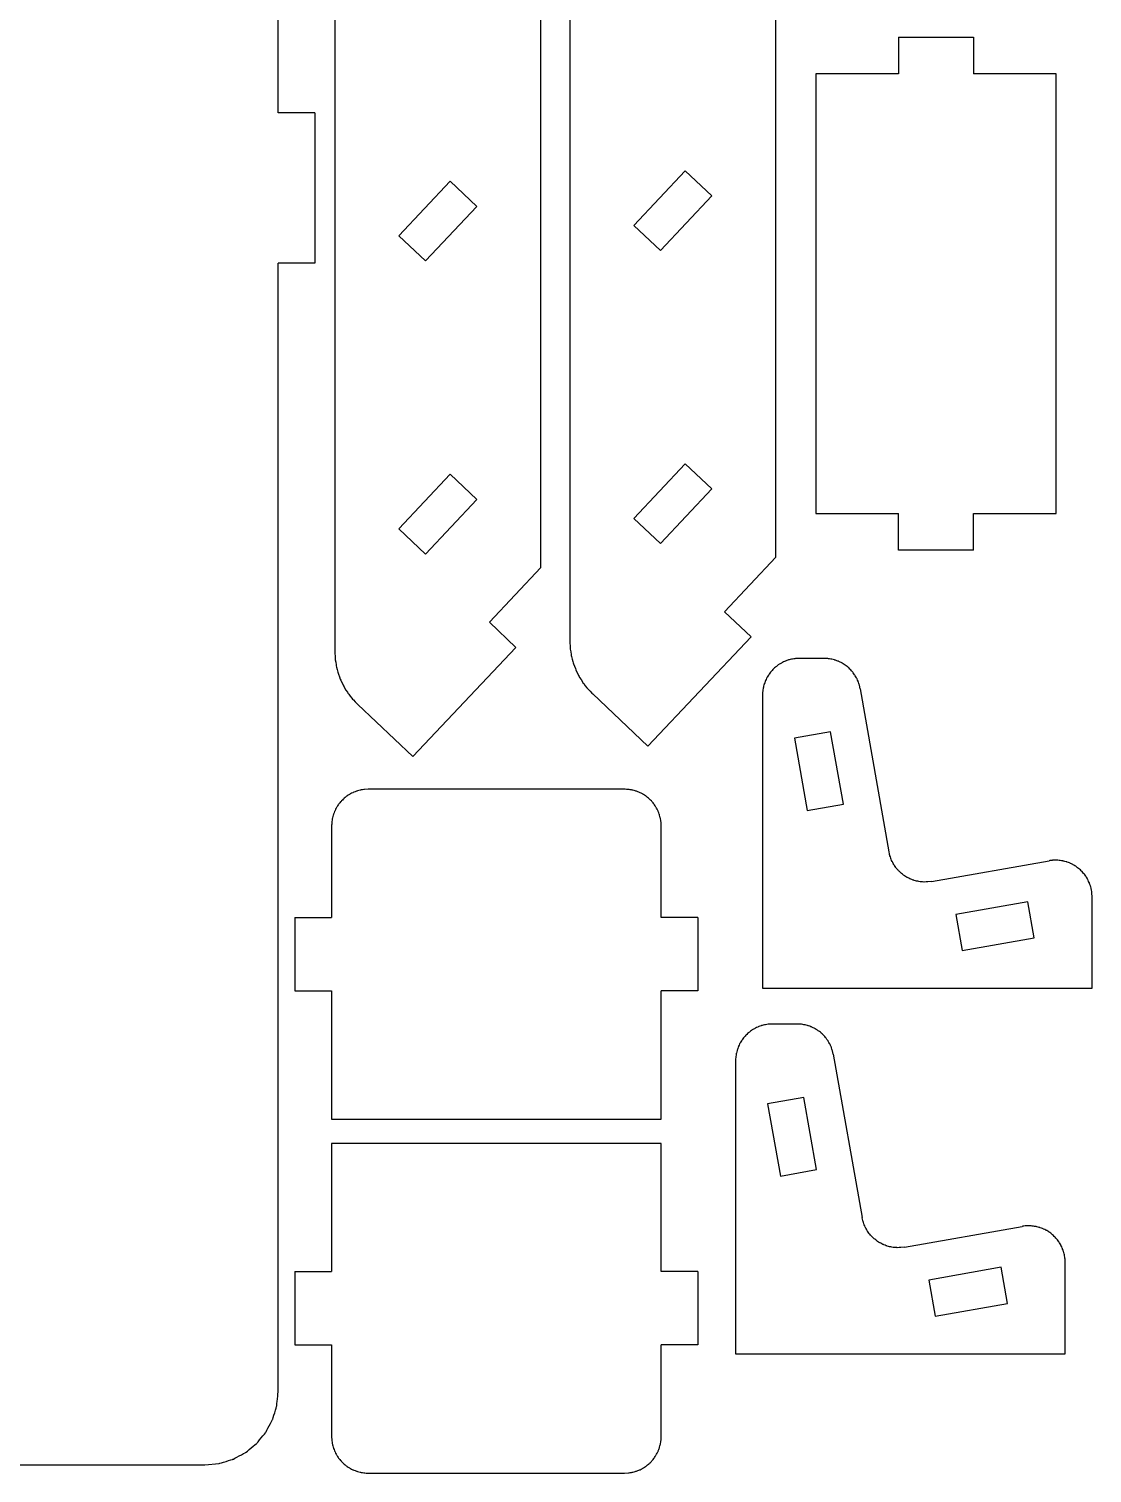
# Model space of a CAD drawing. Header units: centimetres. Extents: x -36 to 33.7, y -21 to 21.
# Drawn here: x 2.12 to 16.64, y -20.59 to -0.88 of the extents above; entities that cross this region are included whole.
import ezdxf

# ---------------------------------------------------------------- set-up
doc = ezdxf.new("R2010")
doc.units = ezdxf.units.CM
doc.header["$MEASUREMENT"] = 0
doc.layers.add('Capa 1', color=7, linetype='Continuous')

msp = doc.modelspace()

# ---------------------------------------------------------------- linework, layer by layer
at = {"layer": 'Capa 1', "color": 1, "lineweight": 25}
for points in [[(12.32131, -8.0867), (12.32131, -8.0867), (12.32131, 19.20553), (12.32131, 19.20553)], [(9.11273, -8.22938), (9.11273, -8.22938), (9.11273, 19.06284), (9.11273, 19.06284)], [(9.50664, 18.06514), (9.50664, 18.06514), (9.50664, -9.22709), (9.50664, -9.22709)], [(6.29802, 17.92246), (6.29802, 17.92246), (6.29802, -9.36977), (6.29802, -9.36977)], [(5.52605, -2.0243), (5.52605, -2.0243), (5.52605, 2.07572), (5.52605, 2.07572)], [(13.99497, -0.99253), (13.99497, -0.99253), (15.01997, -0.99253), (15.01997, -0.99253)], [(13.99497, -0.99253), (13.99497, -0.99253), (13.99497, -1.49253), (13.99497, -1.49253)], [(15.01997, -0.99253), (15.01997, -0.99253), (15.01997, -1.49253), (15.01997, -1.49253)], [(12.86746, -1.49253), (12.86746, -1.49253), (12.86746, -7.49253), (12.86746, -7.49253)], [(13.99497, -1.49253), (13.99497, -1.49253), (12.86746, -1.49253), (12.86746, -1.49253)], [(16.14748, -1.49253), (16.14748, -1.49253), (15.01997, -1.49253), (15.01997, -1.49253)], [(16.14748, -7.49253), (16.14748, -7.49253), (16.14748, -1.49253), (16.14748, -1.49253)], [(6.02604, -2.0243), (6.02604, -2.0243), (5.52605, -2.0243), (5.52605, -2.0243)], [(6.02604, -2.0243), (6.02604, -2.0243), (6.02604, -4.07429), (6.02604, -4.07429)], [(7.87543, -2.95599), (7.87543, -2.95599), (7.17175, -3.70127), (7.17175, -3.70127)], [(8.239, -3.29921), (8.239, -3.29921), (7.87543, -2.95599), (7.87543, -2.95599)], [(11.08405, -2.81327), (11.08405, -2.81327), (10.38037, -3.55859), (10.38037, -3.55859)], [(11.44762, -3.15653), (11.44762, -3.15653), (11.08405, -2.81327), (11.08405, -2.81327)], [(7.53532, -4.04452), (7.53532, -4.04452), (8.239, -3.29921), (8.239, -3.29921)], [(10.74394, -3.90184), (10.74394, -3.90184), (11.44762, -3.15653), (11.44762, -3.15653)], [(7.17175, -3.70127), (7.17175, -3.70127), (7.53532, -4.04452), (7.53532, -4.04452)], [(10.38037, -3.55859), (10.38037, -3.55859), (10.74394, -3.90184), (10.74394, -3.90184)], [(6.02604, -4.07429), (6.02604, -4.07429), (5.52605, -4.07429), (5.52605, -4.07429)], [(5.52605, -19.47428), (5.52605, -19.47428), (5.52605, -4.07429), (5.52605, -4.07429)], [(11.08405, -6.81328), (11.08405, -6.81328), (10.38037, -7.55859), (10.38037, -7.55859)], [(11.44762, -7.15653), (11.44762, -7.15653), (11.08405, -6.81328), (11.08405, -6.81328)], [(7.87543, -6.95596), (7.87543, -6.95596), (7.17175, -7.70128), (7.17175, -7.70128)], [(8.239, -7.29922), (8.239, -7.29922), (7.87543, -6.95596), (7.87543, -6.95596)], [(10.74394, -7.90184), (10.74394, -7.90184), (11.44762, -7.15653), (11.44762, -7.15653)], [(7.53532, -8.04453), (7.53532, -8.04453), (8.239, -7.29922), (8.239, -7.29922)], [(10.38037, -7.55859), (10.38037, -7.55859), (10.74394, -7.90184), (10.74394, -7.90184)], [(12.86746, -7.49253), (12.86746, -7.49253), (13.99497, -7.49253), (13.99497, -7.49253)], [(13.99497, -7.99253), (13.99497, -7.99253), (13.99497, -7.49253), (13.99497, -7.49253)], [(15.01997, -7.99253), (15.01997, -7.99253), (15.01997, -7.49253), (15.01997, -7.49253)], [(15.01997, -7.49253), (15.01997, -7.49253), (16.14748, -7.49253), (16.14748, -7.49253)], [(7.17175, -7.70128), (7.17175, -7.70128), (7.53532, -8.04453), (7.53532, -8.04453)], [(15.01997, -7.99253), (15.01997, -7.99253), (13.99497, -7.99253), (13.99497, -7.99253)], [(8.40904, -8.97466), (8.40904, -8.97466), (9.11273, -8.22938), (9.11273, -8.22938)], [(11.61766, -8.83198), (11.61766, -8.83198), (12.32131, -8.0867), (12.32131, -8.0867)], [(11.98124, -9.17523), (11.98124, -9.17523), (11.61766, -8.83198), (11.61766, -8.83198)], [(8.77262, -9.31792), (8.77262, -9.31792), (8.40904, -8.97466), (8.40904, -8.97466)], [(11.98124, -9.17523), (11.98124, -9.17523), (10.5739, -10.66586), (10.5739, -10.66586)], [(8.77262, -9.31792), (8.77262, -9.31792), (7.36528, -10.80854), (7.36528, -10.80854)], [(12.97994, -9.46865), (12.97994, -9.46865), (12.63792, -9.46865), (12.63792, -9.46865)], [(10.5739, -10.66586), (10.5739, -10.66586), (9.82015, -9.9542), (9.82015, -9.9542)], [(12.13793, -9.96865), (12.13793, -9.96865), (12.13793, -13.96865), (12.13793, -13.96865)], [(13.47235, -9.88183), (13.47235, -9.88183), (13.86478, -12.1074), (13.86478, -12.1074)], [(7.36528, -10.80854), (7.36528, -10.80854), (6.61153, -10.09692), (6.61153, -10.09692)], [(13.06849, -10.47083), (13.06849, -10.47083), (12.57608, -10.55764), (12.57608, -10.55764)], [(12.57608, -10.55764), (12.57608, -10.55764), (12.74972, -11.54246), (12.74972, -11.54246)], [(13.24213, -11.45564), (13.24213, -11.45564), (13.06849, -10.47083), (13.06849, -10.47083)], [(10.25522, -11.25449), (10.25522, -11.25449), (6.75521, -11.25449), (6.75521, -11.25449)], [(12.74972, -11.54246), (12.74972, -11.54246), (13.24213, -11.45564), (13.24213, -11.45564)], [(6.25522, -11.75448), (6.25522, -11.75448), (6.25522, -13.00448), (6.25522, -13.00448)], [(10.75522, -13.00448), (10.75522, -13.00448), (10.75522, -11.75448), (10.75522, -11.75448)], [(14.44401, -12.51299), (14.44401, -12.51299), (16.05108, -12.2296), (16.05108, -12.2296)], [(15.76184, -12.78833), (15.76184, -12.78833), (14.77703, -12.96197), (14.77703, -12.96197)], [(15.84866, -13.28074), (15.84866, -13.28074), (15.76184, -12.78833), (15.76184, -12.78833)], [(16.63793, -13.96865), (16.63793, -13.96865), (16.63793, -12.72201), (16.63793, -12.72201)], [(5.75519, -13.00448), (5.75519, -13.00448), (5.75519, -14.00446), (5.75519, -14.00446)], [(5.75519, -13.00448), (5.75519, -13.00448), (6.25522, -13.00448), (6.25522, -13.00448)], [(11.25521, -13.00448), (11.25521, -13.00448), (10.75522, -13.00448), (10.75522, -13.00448)], [(11.25521, -13.00448), (11.25521, -13.00448), (11.25521, -14.00446), (11.25521, -14.00446)], [(14.77703, -12.96197), (14.77703, -12.96197), (14.86385, -13.45437), (14.86385, -13.45437)], [(14.86385, -13.45437), (14.86385, -13.45437), (15.84866, -13.28074), (15.84866, -13.28074)], [(12.13793, -13.96865), (12.13793, -13.96865), (16.63793, -13.96865), (16.63793, -13.96865)], [(5.75519, -14.00446), (5.75519, -14.00446), (6.25522, -14.00446), (6.25522, -14.00446)], [(6.25522, -14.00446), (6.25522, -14.00446), (6.25522, -15.75448), (6.25522, -15.75448)], [(11.25521, -14.00446), (11.25521, -14.00446), (10.75522, -14.00446), (10.75522, -14.00446)], [(10.75522, -15.75448), (10.75522, -15.75448), (10.75522, -14.00446), (10.75522, -14.00446)], [(12.61227, -14.45845), (12.61227, -14.45845), (12.27025, -14.45845), (12.27025, -14.45845)], [(11.77026, -14.95844), (11.77026, -14.95844), (11.77026, -18.95845), (11.77026, -18.95845)], [(13.10467, -14.87163), (13.10467, -14.87163), (13.4971, -17.0972), (13.4971, -17.0972)], [(12.70081, -15.46062), (12.70081, -15.46062), (12.20841, -15.54744), (12.20841, -15.54744)], [(12.20841, -15.54744), (12.20841, -15.54744), (12.38204, -16.53226), (12.38204, -16.53226)], [(12.87445, -16.44544), (12.87445, -16.44544), (12.70081, -15.46062), (12.70081, -15.46062)], [(6.25522, -15.75448), (6.25522, -15.75448), (10.75522, -15.75448), (10.75522, -15.75448)], [(10.7552, -16.0867), (10.7552, -16.0867), (6.2552, -16.0867), (6.2552, -16.0867)], [(6.2552, -16.0867), (6.2552, -16.0867), (6.2552, -17.83672), (6.2552, -17.83672)], [(10.7552, -17.83672), (10.7552, -17.83672), (10.7552, -16.0867), (10.7552, -16.0867)], [(12.38204, -16.53226), (12.38204, -16.53226), (12.87445, -16.44544), (12.87445, -16.44544)], [(14.07633, -17.50278), (14.07633, -17.50278), (15.68344, -17.2194), (15.68344, -17.2194)], [(16.27026, -18.95845), (16.27026, -18.95845), (16.27026, -17.7118), (16.27026, -17.7118)], [(5.75521, -17.83672), (5.75521, -17.83672), (5.75521, -18.83671), (5.75521, -18.83671)], [(5.75521, -17.83672), (5.75521, -17.83672), (6.2552, -17.83672), (6.2552, -17.83672)], [(11.25523, -17.83672), (11.25523, -17.83672), (10.7552, -17.83672), (10.7552, -17.83672)], [(11.25523, -17.83672), (11.25523, -17.83672), (11.25523, -18.83671), (11.25523, -18.83671)], [(15.39417, -17.77813), (15.39417, -17.77813), (14.40935, -17.95176), (14.40935, -17.95176)], [(15.48099, -18.27053), (15.48099, -18.27053), (15.39417, -17.77813), (15.39417, -17.77813)], [(14.40935, -17.95176), (14.40935, -17.95176), (14.49617, -18.44417), (14.49617, -18.44417)], [(14.49617, -18.44417), (14.49617, -18.44417), (15.48099, -18.27053), (15.48099, -18.27053)], [(5.75521, -18.83671), (5.75521, -18.83671), (6.2552, -18.83671), (6.2552, -18.83671)], [(6.2552, -18.83671), (6.2552, -18.83671), (6.2552, -20.0867), (6.2552, -20.0867)], [(11.25523, -18.83671), (11.25523, -18.83671), (10.7552, -18.83671), (10.7552, -18.83671)], [(10.7552, -20.0867), (10.7552, -20.0867), (10.7552, -18.83671), (10.7552, -18.83671)], [(11.77026, -18.95845), (11.77026, -18.95845), (16.27026, -18.95845), (16.27026, -18.95845)], [(-10.87396, -20.47429), (-10.87396, -20.47429), (4.52603, -20.47429), (4.52603, -20.47429)], [(6.75519, -20.5867), (6.75519, -20.5867), (10.25521, -20.5867), (10.25521, -20.5867)]]:
    msp.add_open_spline(points, degree=3, dxfattribs=at)
for points, knots in [([(9.50664, -9.22709), (9.50664, -9.22709), (9.51183, -9.32869), (9.51183, -9.32869), (9.51183, -9.32869), (9.51183, -9.32869), (9.52728, -9.42923), (9.52728, -9.42923), (9.52728, -9.42923), (9.52728, -9.42923), (9.55289, -9.52766), (9.55289, -9.52766), (9.55289, -9.52766), (9.55289, -9.52766), (9.58838, -9.62301), (9.58838, -9.62301), (9.58838, -9.62301), (9.58838, -9.62301), (9.63332, -9.71424), (9.63332, -9.71424), (9.63332, -9.71424), (9.63332, -9.71424), (9.68733, -9.80046), (9.68733, -9.80046), (9.68733, -9.80046), (9.68733, -9.80046), (9.74985, -9.88072), (9.74985, -9.88072), (9.74985, -9.88072), (9.74985, -9.88072), (9.82015, -9.9542), (9.82015, -9.9542)], [0, 0, 0, 0, 0.11111111, 0.11111111, 0.11111111, 0.11111112, 0.22222222, 0.22222222, 0.22222222, 0.22222223, 0.33333333, 0.33333333, 0.33333333, 0.33333334, 0.44444444, 0.44444444, 0.44444444, 0.44444445, 0.55555556, 0.55555556, 0.55555556, 0.55555557, 0.66666667, 0.66666667, 0.66666667, 0.66666668, 0.77777778, 0.77777778, 0.77777778, 0.77777779, 1, 1, 1, 1]), ([(6.29802, -9.36977), (6.29802, -9.36977), (6.30321, -9.47137), (6.30321, -9.47137), (6.30321, -9.47137), (6.30321, -9.47137), (6.31869, -9.57192), (6.31869, -9.57192), (6.31869, -9.57192), (6.31869, -9.57192), (6.34427, -9.67034), (6.34427, -9.67034), (6.34427, -9.67034), (6.34427, -9.67034), (6.37976, -9.7657), (6.37976, -9.7657), (6.37976, -9.7657), (6.37976, -9.7657), (6.42474, -9.85693), (6.42474, -9.85693), (6.42474, -9.85693), (6.42474, -9.85693), (6.47871, -9.94314), (6.47871, -9.94314), (6.47871, -9.94314), (6.47871, -9.94314), (6.54123, -10.0234), (6.54123, -10.0234), (6.54123, -10.0234), (6.54123, -10.0234), (6.61153, -10.09692), (6.61153, -10.09692)], [0, 0, 0, 0, 0.11111111, 0.11111111, 0.11111111, 0.11111112, 0.22222222, 0.22222222, 0.22222222, 0.22222223, 0.33333333, 0.33333333, 0.33333333, 0.33333334, 0.44444444, 0.44444444, 0.44444444, 0.44444445, 0.55555556, 0.55555556, 0.55555556, 0.55555557, 0.66666667, 0.66666667, 0.66666667, 0.66666668, 0.77777778, 0.77777778, 0.77777778, 0.77777779, 1, 1, 1, 1]), ([(12.63792, -9.46865), (12.63792, -9.46865), (12.58892, -9.47105), (12.58892, -9.47105), (12.58892, -9.47105), (12.58892, -9.47105), (12.54038, -9.47825), (12.54038, -9.47825), (12.54038, -9.47825), (12.54038, -9.47825), (12.49279, -9.49017), (12.49279, -9.49017), (12.49279, -9.49017), (12.49279, -9.49017), (12.44658, -9.50672), (12.44658, -9.50672), (12.44658, -9.50672), (12.44658, -9.50672), (12.40223, -9.52771), (12.40223, -9.52771), (12.40223, -9.52771), (12.40223, -9.52771), (12.36015, -9.55293), (12.36015, -9.55293), (12.36015, -9.55293), (12.36015, -9.55293), (12.32074, -9.58214), (12.32074, -9.58214), (12.32074, -9.58214), (12.32074, -9.58214), (12.28437, -9.61509), (12.28437, -9.61509), (12.28437, -9.61509), (12.28437, -9.61509), (12.25142, -9.65146), (12.25142, -9.65146), (12.25142, -9.65146), (12.25142, -9.65146), (12.22218, -9.69087), (12.22218, -9.69087), (12.22218, -9.69087), (12.22218, -9.69087), (12.19695, -9.73296), (12.19695, -9.73296), (12.19695, -9.73296), (12.19695, -9.73296), (12.176, -9.7773), (12.176, -9.7773), (12.176, -9.7773), (12.176, -9.7773), (12.15945, -9.82351), (12.15945, -9.82351), (12.15945, -9.82351), (12.15945, -9.82351), (12.14753, -9.8711), (12.14753, -9.8711), (12.14753, -9.8711), (12.14753, -9.8711), (12.14033, -9.91965), (12.14033, -9.91965), (12.14033, -9.91965), (12.14033, -9.91965), (12.13793, -9.96865), (12.13793, -9.96865)], [0, 0, 0, 0, 0.05882353, 0.05882353, 0.05882353, 0.05882354, 0.11764706, 0.11764706, 0.11764706, 0.11764707, 0.17647059, 0.17647059, 0.17647059, 0.1764706, 0.23529412, 0.23529412, 0.23529412, 0.23529413, 0.29411765, 0.29411765, 0.29411765, 0.29411766, 0.35294118, 0.35294118, 0.35294118, 0.35294119, 0.41176471, 0.41176471, 0.41176471, 0.41176472, 0.47058824, 0.47058824, 0.47058824, 0.47058825, 0.52941176, 0.52941176, 0.52941176, 0.52941177, 0.58823529, 0.58823529, 0.58823529, 0.5882353, 0.64705882, 0.64705882, 0.64705882, 0.64705883, 0.70588235, 0.70588235, 0.70588235, 0.70588236, 0.76470588, 0.76470588, 0.76470588, 0.76470589, 0.82352941, 0.82352941, 0.82352941, 0.82352942, 0.88235294, 0.88235294, 0.88235294, 0.88235295, 1, 1, 1, 1]), ([(13.47235, -9.88183), (13.47235, -9.88183), (13.46127, -9.83325), (13.46127, -9.83325), (13.46127, -9.83325), (13.46127, -9.83325), (13.44536, -9.78598), (13.44536, -9.78598), (13.44536, -9.78598), (13.44536, -9.78598), (13.42487, -9.74054), (13.42487, -9.74054), (13.42487, -9.74054), (13.42487, -9.74054), (13.39996, -9.6974), (13.39996, -9.6974), (13.39996, -9.6974), (13.39996, -9.6974), (13.37086, -9.6569), (13.37086, -9.6569), (13.37086, -9.6569), (13.37086, -9.6569), (13.33787, -9.61954), (13.33787, -9.61954), (13.33787, -9.61954), (13.33787, -9.61954), (13.30132, -9.58564), (13.30132, -9.58564), (13.30132, -9.58564), (13.30132, -9.58564), (13.2616, -9.55554), (13.2616, -9.55554), (13.2616, -9.55554), (13.2616, -9.55554), (13.21906, -9.52954), (13.21906, -9.52954), (13.21906, -9.52954), (13.21906, -9.52954), (13.17415, -9.50792), (13.17415, -9.50792), (13.17415, -9.50792), (13.17415, -9.50792), (13.12733, -9.49088), (13.12733, -9.49088), (13.12733, -9.49088), (13.12733, -9.49088), (13.079, -9.47857), (13.079, -9.47857), (13.079, -9.47857), (13.079, -9.47857), (13.02972, -9.47112), (13.02972, -9.47112), (13.02972, -9.47112), (13.02972, -9.47112), (12.97994, -9.46865), (12.97994, -9.46865)], [0, 0, 0, 0, 0.06666667, 0.06666667, 0.06666667, 0.06666668, 0.13333333, 0.13333333, 0.13333333, 0.13333334, 0.2, 0.2, 0.2, 0.20000001, 0.26666667, 0.26666667, 0.26666667, 0.26666668, 0.33333333, 0.33333333, 0.33333333, 0.33333334, 0.4, 0.4, 0.4, 0.40000001, 0.46666667, 0.46666667, 0.46666667, 0.46666668, 0.53333333, 0.53333333, 0.53333333, 0.53333334, 0.6, 0.6, 0.6, 0.60000001, 0.66666667, 0.66666667, 0.66666667, 0.66666668, 0.73333333, 0.73333333, 0.73333333, 0.73333334, 0.8, 0.8, 0.8, 0.80000001, 0.86666667, 0.86666667, 0.86666667, 0.86666668, 1, 1, 1, 1]), ([(6.75521, -11.25449), (6.75521, -11.25449), (6.70293, -11.2572), (6.70293, -11.2572), (6.70293, -11.2572), (6.70293, -11.2572), (6.65125, -11.26539), (6.65125, -11.26539), (6.65125, -11.26539), (6.65125, -11.26539), (6.60069, -11.27893), (6.60069, -11.27893), (6.60069, -11.27893), (6.60069, -11.27893), (6.55183, -11.2977), (6.55183, -11.2977), (6.55183, -11.2977), (6.55183, -11.2977), (6.5052, -11.32148), (6.5052, -11.32148), (6.5052, -11.32148), (6.5052, -11.32148), (6.46131, -11.34998), (6.46131, -11.34998), (6.46131, -11.34998), (6.46131, -11.34998), (6.42064, -11.3829), (6.42064, -11.3829), (6.42064, -11.3829), (6.42064, -11.3829), (6.38363, -11.4199), (6.38363, -11.4199), (6.38363, -11.4199), (6.38363, -11.4199), (6.35068, -11.46058), (6.35068, -11.46058), (6.35068, -11.46058), (6.35068, -11.46058), (6.32221, -11.50446), (6.32221, -11.50446), (6.32221, -11.50446), (6.32221, -11.50446), (6.29843, -11.5511), (6.29843, -11.5511), (6.29843, -11.5511), (6.29843, -11.5511), (6.27967, -11.59996), (6.27967, -11.59996), (6.27967, -11.59996), (6.27967, -11.59996), (6.26612, -11.65051), (6.26612, -11.65051), (6.26612, -11.65051), (6.26612, -11.65051), (6.25794, -11.7022), (6.25794, -11.7022), (6.25794, -11.7022), (6.25794, -11.7022), (6.25522, -11.75448), (6.25522, -11.75448)], [0, 0, 0, 0, 0.0625, 0.0625, 0.0625, 0.06250001, 0.125, 0.125, 0.125, 0.12500001, 0.1875, 0.1875, 0.1875, 0.18750001, 0.25, 0.25, 0.25, 0.25000001, 0.3125, 0.3125, 0.3125, 0.31250001, 0.375, 0.375, 0.375, 0.37500001, 0.4375, 0.4375, 0.4375, 0.43750001, 0.5, 0.5, 0.5, 0.50000001, 0.5625, 0.5625, 0.5625, 0.56250001, 0.625, 0.625, 0.625, 0.62500001, 0.6875, 0.6875, 0.6875, 0.68750001, 0.75, 0.75, 0.75, 0.75000001, 0.8125, 0.8125, 0.8125, 0.81250001, 0.875, 0.875, 0.875, 0.87500001, 1, 1, 1, 1]), ([(10.75522, -11.75448), (10.75522, -11.75448), (10.75247, -11.7022), (10.75247, -11.7022), (10.75247, -11.7022), (10.75247, -11.7022), (10.74428, -11.65051), (10.74428, -11.65051), (10.74428, -11.65051), (10.74428, -11.65051), (10.73073, -11.59996), (10.73073, -11.59996), (10.73073, -11.59996), (10.73073, -11.59996), (10.71197, -11.5511), (10.71197, -11.5511), (10.71197, -11.5511), (10.71197, -11.5511), (10.68822, -11.50446), (10.68822, -11.50446), (10.68822, -11.50446), (10.68822, -11.50446), (10.65972, -11.46058), (10.65972, -11.46058), (10.65972, -11.46058), (10.65972, -11.46058), (10.62677, -11.4199), (10.62677, -11.4199), (10.62677, -11.4199), (10.62677, -11.4199), (10.58976, -11.3829), (10.58976, -11.3829), (10.58976, -11.3829), (10.58976, -11.3829), (10.54909, -11.34998), (10.54909, -11.34998), (10.54909, -11.34998), (10.54909, -11.34998), (10.5052, -11.32148), (10.5052, -11.32148), (10.5052, -11.32148), (10.5052, -11.32148), (10.45857, -11.2977), (10.45857, -11.2977), (10.45857, -11.2977), (10.45857, -11.2977), (10.40971, -11.27893), (10.40971, -11.27893), (10.40971, -11.27893), (10.40971, -11.27893), (10.35915, -11.26539), (10.35915, -11.26539), (10.35915, -11.26539), (10.35915, -11.26539), (10.30747, -11.2572), (10.30747, -11.2572), (10.30747, -11.2572), (10.30747, -11.2572), (10.25522, -11.25449), (10.25522, -11.25449)], [0, 0, 0, 0, 0.0625, 0.0625, 0.0625, 0.06250001, 0.125, 0.125, 0.125, 0.12500001, 0.1875, 0.1875, 0.1875, 0.18750001, 0.25, 0.25, 0.25, 0.25000001, 0.3125, 0.3125, 0.3125, 0.31250001, 0.375, 0.375, 0.375, 0.37500001, 0.4375, 0.4375, 0.4375, 0.43750001, 0.5, 0.5, 0.5, 0.50000001, 0.5625, 0.5625, 0.5625, 0.56250001, 0.625, 0.625, 0.625, 0.62500001, 0.6875, 0.6875, 0.6875, 0.68750001, 0.75, 0.75, 0.75, 0.75000001, 0.8125, 0.8125, 0.8125, 0.81250001, 0.875, 0.875, 0.875, 0.87500001, 1, 1, 1, 1]), ([(14.44401, -12.51299), (14.44401, -12.51299), (14.39532, -12.51912), (14.39532, -12.51912), (14.39532, -12.51912), (14.39532, -12.51912), (14.34629, -12.52046), (14.34629, -12.52046), (14.34629, -12.52046), (14.34629, -12.52046), (14.29732, -12.51697), (14.29732, -12.51697), (14.29732, -12.51697), (14.29732, -12.51697), (14.24895, -12.50872), (14.24895, -12.50872), (14.24895, -12.50872), (14.24895, -12.50872), (14.20165, -12.49577), (14.20165, -12.49577), (14.20165, -12.49577), (14.20165, -12.49577), (14.15582, -12.47824), (14.15582, -12.47824), (14.15582, -12.47824), (14.15582, -12.47824), (14.11194, -12.45629), (14.11194, -12.45629), (14.11194, -12.45629), (14.11194, -12.45629), (14.07038, -12.43015), (14.07038, -12.43015), (14.07038, -12.43015), (14.07038, -12.43015), (14.03161, -12.40006), (14.03161, -12.40006), (14.03161, -12.40006), (14.03161, -12.40006), (13.99601, -12.36634), (13.99601, -12.36634), (13.99601, -12.36634), (13.99601, -12.36634), (13.96384, -12.32926), (13.96384, -12.32926), (13.96384, -12.32926), (13.96384, -12.32926), (13.93548, -12.28922), (13.93548, -12.28922), (13.93548, -12.28922), (13.93548, -12.28922), (13.91117, -12.2466), (13.91117, -12.2466), (13.91117, -12.2466), (13.91117, -12.2466), (13.89117, -12.2018), (13.89117, -12.2018), (13.89117, -12.2018), (13.89117, -12.2018), (13.87565, -12.15527), (13.87565, -12.15527), (13.87565, -12.15527), (13.87565, -12.15527), (13.86478, -12.1074), (13.86478, -12.1074)], [0, 0, 0, 0, 0.05882353, 0.05882353, 0.05882353, 0.05882354, 0.11764706, 0.11764706, 0.11764706, 0.11764707, 0.17647059, 0.17647059, 0.17647059, 0.1764706, 0.23529412, 0.23529412, 0.23529412, 0.23529413, 0.29411765, 0.29411765, 0.29411765, 0.29411766, 0.35294118, 0.35294118, 0.35294118, 0.35294119, 0.41176471, 0.41176471, 0.41176471, 0.41176472, 0.47058824, 0.47058824, 0.47058824, 0.47058825, 0.52941176, 0.52941176, 0.52941176, 0.52941177, 0.58823529, 0.58823529, 0.58823529, 0.5882353, 0.64705882, 0.64705882, 0.64705882, 0.64705883, 0.70588235, 0.70588235, 0.70588235, 0.70588236, 0.76470588, 0.76470588, 0.76470588, 0.76470589, 0.82352941, 0.82352941, 0.82352941, 0.82352942, 0.88235294, 0.88235294, 0.88235294, 0.88235295, 1, 1, 1, 1]), ([(16.63793, -12.72201), (16.63793, -12.72201), (16.63557, -12.67361), (16.63557, -12.67361), (16.63557, -12.67361), (16.63557, -12.67361), (16.62855, -12.62566), (16.62855, -12.62566), (16.62855, -12.62566), (16.62855, -12.62566), (16.61691, -12.5786), (16.61691, -12.5786), (16.61691, -12.5786), (16.61691, -12.5786), (16.60078, -12.53292), (16.60078, -12.53292), (16.60078, -12.53292), (16.60078, -12.53292), (16.58029, -12.489), (16.58029, -12.489), (16.58029, -12.489), (16.58029, -12.489), (16.55566, -12.44726), (16.55566, -12.44726), (16.55566, -12.44726), (16.55566, -12.44726), (16.52712, -12.4081), (16.52712, -12.4081), (16.52712, -12.4081), (16.52712, -12.4081), (16.49488, -12.37191), (16.49488, -12.37191), (16.49488, -12.37191), (16.49488, -12.37191), (16.45932, -12.339), (16.45932, -12.339), (16.45932, -12.339), (16.45932, -12.339), (16.42073, -12.30968), (16.42073, -12.30968), (16.42073, -12.30968), (16.42073, -12.30968), (16.37949, -12.28424), (16.37949, -12.28424), (16.37949, -12.28424), (16.37949, -12.28424), (16.33595, -12.2629), (16.33595, -12.2629), (16.33595, -12.2629), (16.33595, -12.2629), (16.29059, -12.2459), (16.29059, -12.2459), (16.29059, -12.2459), (16.29059, -12.2459), (16.24377, -12.23334), (16.24377, -12.23334), (16.24377, -12.23334), (16.24377, -12.23334), (16.19597, -12.2254), (16.19597, -12.2254), (16.19597, -12.2254), (16.19597, -12.2254), (16.1476, -12.22212), (16.1476, -12.22212), (16.1476, -12.22212), (16.1476, -12.22212), (16.09917, -12.22353), (16.09917, -12.22353), (16.09917, -12.22353), (16.09917, -12.22353), (16.05108, -12.2296), (16.05108, -12.2296)], [0, 0, 0, 0, 0.05263158, 0.05263158, 0.05263158, 0.05263159, 0.10526316, 0.10526316, 0.10526316, 0.10526317, 0.15789474, 0.15789474, 0.15789474, 0.15789475, 0.21052632, 0.21052632, 0.21052632, 0.21052633, 0.26315789, 0.26315789, 0.26315789, 0.2631579, 0.31578947, 0.31578947, 0.31578947, 0.31578948, 0.36842105, 0.36842105, 0.36842105, 0.36842106, 0.42105263, 0.42105263, 0.42105263, 0.42105264, 0.47368421, 0.47368421, 0.47368421, 0.47368422, 0.52631579, 0.52631579, 0.52631579, 0.5263158, 0.57894737, 0.57894737, 0.57894737, 0.57894738, 0.63157895, 0.63157895, 0.63157895, 0.63157896, 0.68421053, 0.68421053, 0.68421053, 0.68421054, 0.73684211, 0.73684211, 0.73684211, 0.73684212, 0.78947368, 0.78947368, 0.78947368, 0.78947369, 0.84210526, 0.84210526, 0.84210526, 0.84210527, 0.89473684, 0.89473684, 0.89473684, 0.89473685, 1, 1, 1, 1]), ([(12.27025, -14.45845), (12.27025, -14.45845), (12.22125, -14.46085), (12.22125, -14.46085), (12.22125, -14.46085), (12.22125, -14.46085), (12.17271, -14.46805), (12.17271, -14.46805), (12.17271, -14.46805), (12.17271, -14.46805), (12.12512, -14.47997), (12.12512, -14.47997), (12.12512, -14.47997), (12.12512, -14.47997), (12.0789, -14.49652), (12.0789, -14.49652), (12.0789, -14.49652), (12.0789, -14.49652), (12.03456, -14.51751), (12.03456, -14.51751), (12.03456, -14.51751), (12.03456, -14.51751), (11.99247, -14.54273), (11.99247, -14.54273), (11.99247, -14.54273), (11.99247, -14.54273), (11.95307, -14.57194), (11.95307, -14.57194), (11.95307, -14.57194), (11.95307, -14.57194), (11.9167, -14.60489), (11.9167, -14.60489), (11.9167, -14.60489), (11.9167, -14.60489), (11.88375, -14.64126), (11.88375, -14.64126), (11.88375, -14.64126), (11.88375, -14.64126), (11.8545, -14.68067), (11.8545, -14.68067), (11.8545, -14.68067), (11.8545, -14.68067), (11.82928, -14.72275), (11.82928, -14.72275), (11.82928, -14.72275), (11.82928, -14.72275), (11.80832, -14.7671), (11.80832, -14.7671), (11.80832, -14.7671), (11.80832, -14.7671), (11.79178, -14.81331), (11.79178, -14.81331), (11.79178, -14.81331), (11.79178, -14.81331), (11.77985, -14.8609), (11.77985, -14.8609), (11.77985, -14.8609), (11.77985, -14.8609), (11.77266, -14.90944), (11.77266, -14.90944), (11.77266, -14.90944), (11.77266, -14.90944), (11.77026, -14.95844), (11.77026, -14.95844)], [0, 0, 0, 0, 0.05882353, 0.05882353, 0.05882353, 0.05882354, 0.11764706, 0.11764706, 0.11764706, 0.11764707, 0.17647059, 0.17647059, 0.17647059, 0.1764706, 0.23529412, 0.23529412, 0.23529412, 0.23529413, 0.29411765, 0.29411765, 0.29411765, 0.29411766, 0.35294118, 0.35294118, 0.35294118, 0.35294119, 0.41176471, 0.41176471, 0.41176471, 0.41176472, 0.47058824, 0.47058824, 0.47058824, 0.47058825, 0.52941176, 0.52941176, 0.52941176, 0.52941177, 0.58823529, 0.58823529, 0.58823529, 0.5882353, 0.64705882, 0.64705882, 0.64705882, 0.64705883, 0.70588235, 0.70588235, 0.70588235, 0.70588236, 0.76470588, 0.76470588, 0.76470588, 0.76470589, 0.82352941, 0.82352941, 0.82352941, 0.82352942, 0.88235294, 0.88235294, 0.88235294, 0.88235295, 1, 1, 1, 1]), ([(13.10467, -14.87163), (13.10467, -14.87163), (13.0936, -14.82305), (13.0936, -14.82305), (13.0936, -14.82305), (13.0936, -14.82305), (13.07772, -14.77578), (13.07772, -14.77578), (13.07772, -14.77578), (13.07772, -14.77578), (13.05719, -14.73034), (13.05719, -14.73034), (13.05719, -14.73034), (13.05719, -14.73034), (13.03228, -14.68719), (13.03228, -14.68719), (13.03228, -14.68719), (13.03228, -14.68719), (13.00318, -14.64669), (13.00318, -14.64669), (13.00318, -14.64669), (13.00318, -14.64669), (12.9702, -14.60934), (12.9702, -14.60934), (12.9702, -14.60934), (12.9702, -14.60934), (12.93368, -14.57543), (12.93368, -14.57543), (12.93368, -14.57543), (12.93368, -14.57543), (12.89392, -14.54534), (12.89392, -14.54534), (12.89392, -14.54534), (12.89392, -14.54534), (12.85142, -14.51934), (12.85142, -14.51934), (12.85142, -14.51934), (12.85142, -14.51934), (12.80651, -14.49772), (12.80651, -14.49772), (12.80651, -14.49772), (12.80651, -14.49772), (12.75966, -14.48068), (12.75966, -14.48068), (12.75966, -14.48068), (12.75966, -14.48068), (12.71136, -14.46837), (12.71136, -14.46837), (12.71136, -14.46837), (12.71136, -14.46837), (12.66204, -14.46092), (12.66204, -14.46092), (12.66204, -14.46092), (12.66204, -14.46092), (12.61227, -14.45845), (12.61227, -14.45845)], [0, 0, 0, 0, 0.06666667, 0.06666667, 0.06666667, 0.06666668, 0.13333333, 0.13333333, 0.13333333, 0.13333334, 0.2, 0.2, 0.2, 0.20000001, 0.26666667, 0.26666667, 0.26666667, 0.26666668, 0.33333333, 0.33333333, 0.33333333, 0.33333334, 0.4, 0.4, 0.4, 0.40000001, 0.46666667, 0.46666667, 0.46666667, 0.46666668, 0.53333333, 0.53333333, 0.53333333, 0.53333334, 0.6, 0.6, 0.6, 0.60000001, 0.66666667, 0.66666667, 0.66666667, 0.66666668, 0.73333333, 0.73333333, 0.73333333, 0.73333334, 0.8, 0.8, 0.8, 0.80000001, 0.86666667, 0.86666667, 0.86666667, 0.86666668, 1, 1, 1, 1]), ([(14.07633, -17.50278), (14.07633, -17.50278), (14.02765, -17.50892), (14.02765, -17.50892), (14.02765, -17.50892), (14.02765, -17.50892), (13.97861, -17.51026), (13.97861, -17.51026), (13.97861, -17.51026), (13.97861, -17.51026), (13.92965, -17.50681), (13.92965, -17.50681), (13.92965, -17.50681), (13.92965, -17.50681), (13.88128, -17.49852), (13.88128, -17.49852), (13.88128, -17.49852), (13.88128, -17.49852), (13.83397, -17.48557), (13.83397, -17.48557), (13.83397, -17.48557), (13.83397, -17.48557), (13.78815, -17.46804), (13.78815, -17.46804), (13.78815, -17.46804), (13.78815, -17.46804), (13.74426, -17.44609), (13.74426, -17.44609), (13.74426, -17.44609), (13.74426, -17.44609), (13.7027, -17.41995), (13.7027, -17.41995), (13.7027, -17.41995), (13.7027, -17.41995), (13.66397, -17.38986), (13.66397, -17.38986), (13.66397, -17.38986), (13.66397, -17.38986), (13.62834, -17.35613), (13.62834, -17.35613), (13.62834, -17.35613), (13.62834, -17.35613), (13.59616, -17.31906), (13.59616, -17.31906), (13.59616, -17.31906), (13.59616, -17.31906), (13.5678, -17.27902), (13.5678, -17.27902), (13.5678, -17.27902), (13.5678, -17.27902), (13.54349, -17.2364), (13.54349, -17.2364), (13.54349, -17.2364), (13.54349, -17.2364), (13.52349, -17.1916), (13.52349, -17.1916), (13.52349, -17.1916), (13.52349, -17.1916), (13.50797, -17.14507), (13.50797, -17.14507), (13.50797, -17.14507), (13.50797, -17.14507), (13.4971, -17.0972), (13.4971, -17.0972)], [0, 0, 0, 0, 0.05882353, 0.05882353, 0.05882353, 0.05882354, 0.11764706, 0.11764706, 0.11764706, 0.11764707, 0.17647059, 0.17647059, 0.17647059, 0.1764706, 0.23529412, 0.23529412, 0.23529412, 0.23529413, 0.29411765, 0.29411765, 0.29411765, 0.29411766, 0.35294118, 0.35294118, 0.35294118, 0.35294119, 0.41176471, 0.41176471, 0.41176471, 0.41176472, 0.47058824, 0.47058824, 0.47058824, 0.47058825, 0.52941176, 0.52941176, 0.52941176, 0.52941177, 0.58823529, 0.58823529, 0.58823529, 0.5882353, 0.64705882, 0.64705882, 0.64705882, 0.64705883, 0.70588235, 0.70588235, 0.70588235, 0.70588236, 0.76470588, 0.76470588, 0.76470588, 0.76470589, 0.82352941, 0.82352941, 0.82352941, 0.82352942, 0.88235294, 0.88235294, 0.88235294, 0.88235295, 1, 1, 1, 1]), ([(16.27026, -17.7118), (16.27026, -17.7118), (16.26789, -17.6634), (16.26789, -17.6634), (16.26789, -17.6634), (16.26789, -17.6634), (16.26087, -17.61546), (16.26087, -17.61546), (16.26087, -17.61546), (16.26087, -17.61546), (16.24923, -17.5684), (16.24923, -17.5684), (16.24923, -17.5684), (16.24923, -17.5684), (16.23311, -17.52272), (16.23311, -17.52272), (16.23311, -17.52272), (16.23311, -17.52272), (16.21265, -17.47879), (16.21265, -17.47879), (16.21265, -17.47879), (16.21265, -17.47879), (16.18799, -17.43706), (16.18799, -17.43706), (16.18799, -17.43706), (16.18799, -17.43706), (16.15945, -17.3979), (16.15945, -17.3979), (16.15945, -17.3979), (16.15945, -17.3979), (16.1272, -17.36171), (16.1272, -17.36171), (16.1272, -17.36171), (16.1272, -17.36171), (16.09164, -17.32879), (16.09164, -17.32879), (16.09164, -17.32879), (16.09164, -17.32879), (16.05305, -17.29948), (16.05305, -17.29948), (16.05305, -17.29948), (16.05305, -17.29948), (16.01181, -17.27404), (16.01181, -17.27404), (16.01181, -17.27404), (16.01181, -17.27404), (15.96828, -17.2527), (15.96828, -17.2527), (15.96828, -17.2527), (15.96828, -17.2527), (15.92291, -17.2357), (15.92291, -17.2357), (15.92291, -17.2357), (15.92291, -17.2357), (15.8761, -17.22314), (15.8761, -17.22314), (15.8761, -17.22314), (15.8761, -17.22314), (15.8283, -17.2152), (15.8283, -17.2152), (15.8283, -17.2152), (15.8283, -17.2152), (15.77996, -17.21192), (15.77996, -17.21192), (15.77996, -17.21192), (15.77996, -17.21192), (15.73149, -17.21333), (15.73149, -17.21333), (15.73149, -17.21333), (15.73149, -17.21333), (15.68344, -17.2194), (15.68344, -17.2194)], [0, 0, 0, 0, 0.05263158, 0.05263158, 0.05263158, 0.05263159, 0.10526316, 0.10526316, 0.10526316, 0.10526317, 0.15789474, 0.15789474, 0.15789474, 0.15789475, 0.21052632, 0.21052632, 0.21052632, 0.21052633, 0.26315789, 0.26315789, 0.26315789, 0.2631579, 0.31578947, 0.31578947, 0.31578947, 0.31578948, 0.36842105, 0.36842105, 0.36842105, 0.36842106, 0.42105263, 0.42105263, 0.42105263, 0.42105264, 0.47368421, 0.47368421, 0.47368421, 0.47368422, 0.52631579, 0.52631579, 0.52631579, 0.5263158, 0.57894737, 0.57894737, 0.57894737, 0.57894738, 0.63157895, 0.63157895, 0.63157895, 0.63157896, 0.68421053, 0.68421053, 0.68421053, 0.68421054, 0.73684211, 0.73684211, 0.73684211, 0.73684212, 0.78947368, 0.78947368, 0.78947368, 0.78947369, 0.84210526, 0.84210526, 0.84210526, 0.84210527, 0.89473684, 0.89473684, 0.89473684, 0.89473685, 1, 1, 1, 1]), ([(4.52603, -20.47429), (4.52603, -20.47429), (4.72115, -20.45507), (4.72115, -20.45507), (4.72115, -20.45507), (4.72115, -20.45507), (4.90872, -20.39816), (4.90872, -20.39816), (4.90872, -20.39816), (4.90872, -20.39816), (5.08162, -20.30574), (5.08162, -20.30574), (5.08162, -20.30574), (5.08162, -20.30574), (5.23317, -20.18138), (5.23317, -20.18138), (5.23317, -20.18138), (5.23317, -20.18138), (5.35753, -20.02986), (5.35753, -20.02986), (5.35753, -20.02986), (5.35753, -20.02986), (5.44992, -19.85697), (5.44992, -19.85697), (5.44992, -19.85697), (5.44992, -19.85697), (5.50682, -19.66936), (5.50682, -19.66936), (5.50682, -19.66936), (5.50682, -19.66936), (5.52605, -19.47428), (5.52605, -19.47428)], [0, 0, 0, 0, 0.11111111, 0.11111111, 0.11111111, 0.11111112, 0.22222222, 0.22222222, 0.22222222, 0.22222223, 0.33333333, 0.33333333, 0.33333333, 0.33333334, 0.44444444, 0.44444444, 0.44444444, 0.44444445, 0.55555556, 0.55555556, 0.55555556, 0.55555557, 0.66666667, 0.66666667, 0.66666667, 0.66666668, 0.77777778, 0.77777778, 0.77777778, 0.77777779, 1, 1, 1, 1]), ([(6.2552, -20.0867), (6.2552, -20.0867), (6.25795, -20.13899), (6.25795, -20.13899), (6.25795, -20.13899), (6.25795, -20.13899), (6.26614, -20.19067), (6.26614, -20.19067), (6.26614, -20.19067), (6.26614, -20.19067), (6.27968, -20.24122), (6.27968, -20.24122), (6.27968, -20.24122), (6.27968, -20.24122), (6.29845, -20.29008), (6.29845, -20.29008), (6.29845, -20.29008), (6.29845, -20.29008), (6.32219, -20.33672), (6.32219, -20.33672), (6.32219, -20.33672), (6.32219, -20.33672), (6.3507, -20.3806), (6.3507, -20.3806), (6.3507, -20.3806), (6.3507, -20.3806), (6.38365, -20.42128), (6.38365, -20.42128), (6.38365, -20.42128), (6.38365, -20.42128), (6.42065, -20.45829), (6.42065, -20.45829), (6.42065, -20.45829), (6.42065, -20.45829), (6.46133, -20.4912), (6.46133, -20.4912), (6.46133, -20.4912), (6.46133, -20.4912), (6.50521, -20.5197), (6.50521, -20.5197), (6.50521, -20.5197), (6.50521, -20.5197), (6.55185, -20.54348), (6.55185, -20.54348), (6.55185, -20.54348), (6.55185, -20.54348), (6.60071, -20.56225), (6.60071, -20.56225), (6.60071, -20.56225), (6.60071, -20.56225), (6.65126, -20.5758), (6.65126, -20.5758), (6.65126, -20.5758), (6.65126, -20.5758), (6.70295, -20.58398), (6.70295, -20.58398), (6.70295, -20.58398), (6.70295, -20.58398), (6.75519, -20.5867), (6.75519, -20.5867)], [0, 0, 0, 0, 0.0625, 0.0625, 0.0625, 0.06250001, 0.125, 0.125, 0.125, 0.12500001, 0.1875, 0.1875, 0.1875, 0.18750001, 0.25, 0.25, 0.25, 0.25000001, 0.3125, 0.3125, 0.3125, 0.31250001, 0.375, 0.375, 0.375, 0.37500001, 0.4375, 0.4375, 0.4375, 0.43750001, 0.5, 0.5, 0.5, 0.50000001, 0.5625, 0.5625, 0.5625, 0.56250001, 0.625, 0.625, 0.625, 0.62500001, 0.6875, 0.6875, 0.6875, 0.68750001, 0.75, 0.75, 0.75, 0.75000001, 0.8125, 0.8125, 0.8125, 0.81250001, 0.875, 0.875, 0.875, 0.87500001, 1, 1, 1, 1]), ([(10.25521, -20.5867), (10.25521, -20.5867), (10.30749, -20.58398), (10.30749, -20.58398), (10.30749, -20.58398), (10.30749, -20.58398), (10.35917, -20.5758), (10.35917, -20.5758), (10.35917, -20.5758), (10.35917, -20.5758), (10.40972, -20.56225), (10.40972, -20.56225), (10.40972, -20.56225), (10.40972, -20.56225), (10.45858, -20.54348), (10.45858, -20.54348), (10.45858, -20.54348), (10.45858, -20.54348), (10.50522, -20.5197), (10.50522, -20.5197), (10.50522, -20.5197), (10.50522, -20.5197), (10.54911, -20.4912), (10.54911, -20.4912), (10.54911, -20.4912), (10.54911, -20.4912), (10.58978, -20.45829), (10.58978, -20.45829), (10.58978, -20.45829), (10.58978, -20.45829), (10.62679, -20.42128), (10.62679, -20.42128), (10.62679, -20.42128), (10.62679, -20.42128), (10.65974, -20.3806), (10.65974, -20.3806), (10.65974, -20.3806), (10.65974, -20.3806), (10.68821, -20.33672), (10.68821, -20.33672), (10.68821, -20.33672), (10.68821, -20.33672), (10.71198, -20.29008), (10.71198, -20.29008), (10.71198, -20.29008), (10.71198, -20.29008), (10.73075, -20.24122), (10.73075, -20.24122), (10.73075, -20.24122), (10.73075, -20.24122), (10.7443, -20.19067), (10.7443, -20.19067), (10.7443, -20.19067), (10.7443, -20.19067), (10.75248, -20.13899), (10.75248, -20.13899), (10.75248, -20.13899), (10.75248, -20.13899), (10.7552, -20.0867), (10.7552, -20.0867)], [0, 0, 0, 0, 0.0625, 0.0625, 0.0625, 0.06250001, 0.125, 0.125, 0.125, 0.12500001, 0.1875, 0.1875, 0.1875, 0.18750001, 0.25, 0.25, 0.25, 0.25000001, 0.3125, 0.3125, 0.3125, 0.31250001, 0.375, 0.375, 0.375, 0.37500001, 0.4375, 0.4375, 0.4375, 0.43750001, 0.5, 0.5, 0.5, 0.50000001, 0.5625, 0.5625, 0.5625, 0.56250001, 0.625, 0.625, 0.625, 0.62500001, 0.6875, 0.6875, 0.6875, 0.68750001, 0.75, 0.75, 0.75, 0.75000001, 0.8125, 0.8125, 0.8125, 0.81250001, 0.875, 0.875, 0.875, 0.87500001, 1, 1, 1, 1])]:
    msp.add_open_spline(points, degree=3, knots=knots, dxfattribs=at)

doc.saveas('drawing.dxf')
